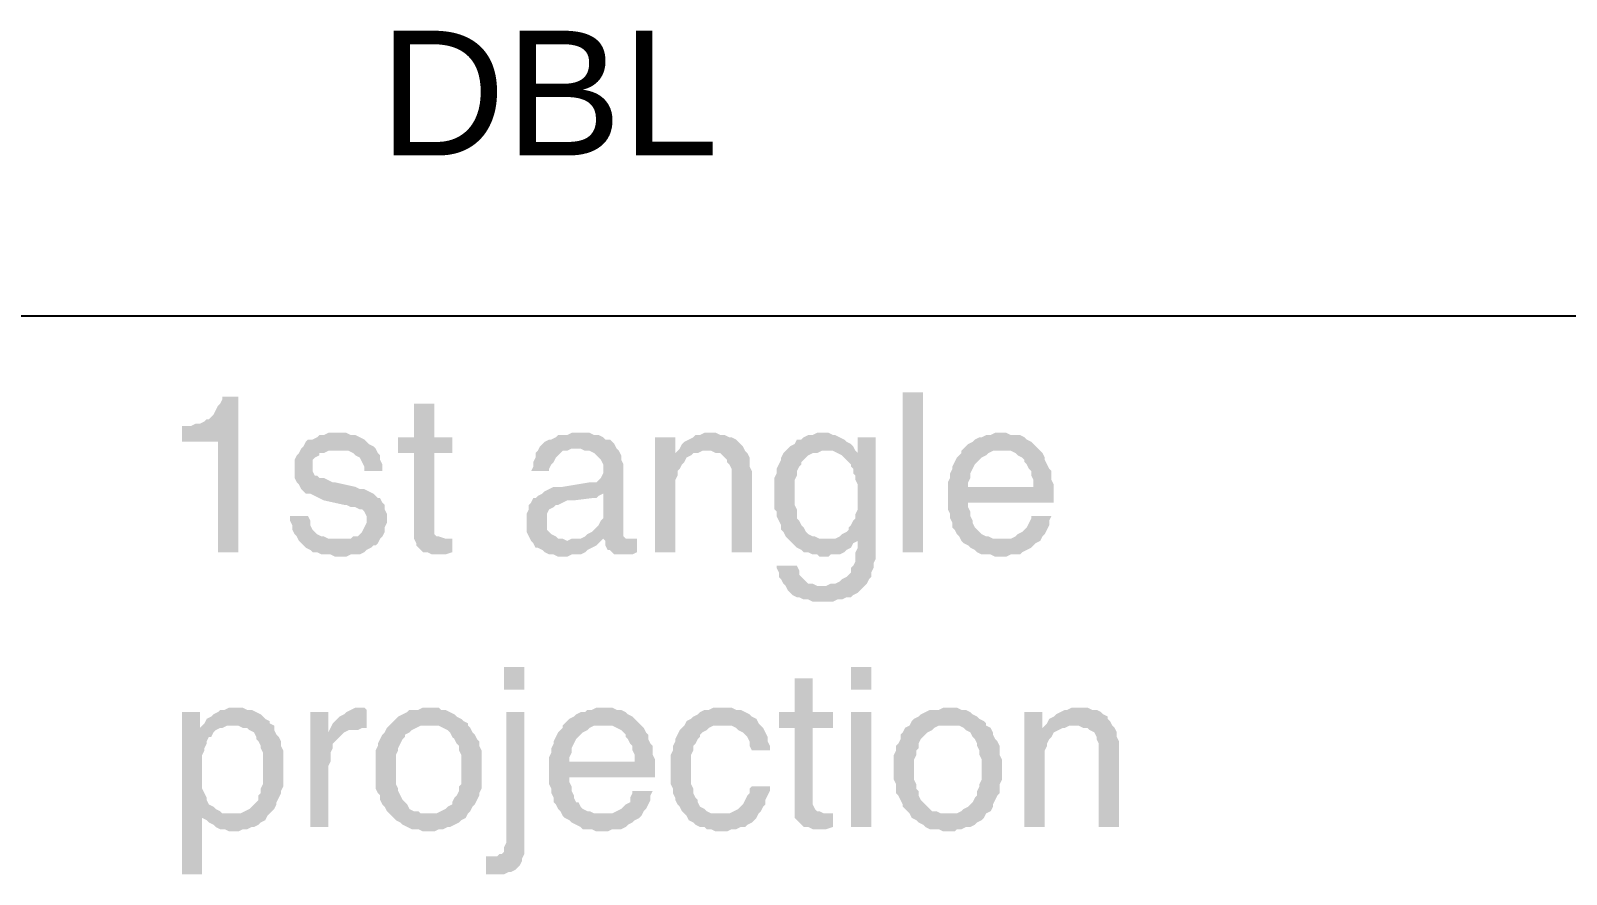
# Model space of a CAD drawing. Header units: millimetres. Extents: x 1167 to 2269, y 1197 to 1555.
# Drawn here: x 1726.37 to 1757.13, y 1282.07 to 1298.98 of the extents above; entities that cross this region are included whole.
import ezdxf

# ---------------------------------------------------------------- set-up
doc = ezdxf.new("R2010")
doc.units = ezdxf.units.MM
doc.layers.add('odj', color=4, linetype='Continuous', lineweight=35)
doc.styles.get("Standard").update_dxf_attribs({"font": 'arial.ttf'})

msp = doc.modelspace()

# ---------------------------------------------------------------- hatches: boundary and pattern name
at = {"transparency": 33554559}
for points in [[(1743.84131, 1288.52821), (1743.84131, 1291.73259), (1744.2475, 1291.73259), (1744.2475, 1288.52821)], [(1730.52732, 1291.64233), (1730.2114, 1291.64233), (1730.2114, 1291.5972), (1730.16627, 1291.50693), (1730.12113, 1291.4618), (1730.076, 1291.37153), (1730.03087, 1291.28127), (1729.98574, 1291.23614), (1729.9406, 1291.19101), (1729.89547, 1291.19101), (1729.85034, 1291.14587), (1729.76008, 1291.10074), (1729.66981, 1291.10074), (1729.57955, 1291.05561), (1729.39902, 1291.05561), (1729.39902, 1290.73968), (1730.12113, 1290.73968), (1730.12113, 1288.52821), (1730.52732, 1288.52821)], [(1734.45382, 1291.50693), (1734.04763, 1291.50693), (1734.04763, 1290.82995), (1733.73171, 1290.82995), (1733.73171, 1290.51402), (1734.04763, 1290.51402), (1734.04763, 1288.799), (1734.09276, 1288.70874), (1734.09276, 1288.6636), (1734.1379, 1288.61847), (1734.18303, 1288.57334), (1734.22816, 1288.52821), (1734.31843, 1288.52821), (1734.40869, 1288.48308), (1734.67948, 1288.48308), (1734.81488, 1288.52821), (1734.81488, 1288.799), (1734.67948, 1288.799), (1734.54409, 1288.84413), (1734.49895, 1288.84413), (1734.45382, 1288.88927), (1734.45382, 1290.51402), (1734.81488, 1290.51402), (1734.81488, 1290.82995), (1734.45382, 1290.82995)], [(1732.51314, 1290.92021), (1732.33261, 1290.92021), (1732.24235, 1290.87508), (1732.15208, 1290.87508), (1732.10695, 1290.82995), (1732.01668, 1290.78482), (1731.92642, 1290.78482), (1731.88129, 1290.73968), (1731.83616, 1290.64942), (1731.79102, 1290.60429), (1731.74589, 1290.51402), (1731.70076, 1290.46889), (1731.65563, 1290.37863), (1731.65563, 1290.01757), (1731.70076, 1289.92731), (1731.74589, 1289.88217), (1731.79102, 1289.79191), (1731.83616, 1289.74678), (1731.88129, 1289.70164), (1731.97155, 1289.70164), (1732.06182, 1289.65651), (1732.15208, 1289.61138), (1732.24235, 1289.56625), (1732.64854, 1289.47598), (1732.69367, 1289.47598), (1732.78393, 1289.43085), (1732.8742, 1289.43085), (1732.96446, 1289.38572), (1733.00959, 1289.38572), (1733.05472, 1289.34059), (1733.09986, 1289.25032), (1733.09986, 1289.11493), (1733.05472, 1289.02466), (1733.00959, 1288.9344), (1732.96446, 1288.88927), (1732.91933, 1288.84413), (1732.82906, 1288.84413), (1732.78393, 1288.799), (1732.55827, 1288.799), (1731.74589, 1288.75387), (1731.79102, 1288.70874), (1731.83616, 1288.6636), (1731.88129, 1288.61847), (1731.97155, 1288.57334), (1732.01668, 1288.52821), (1732.10695, 1288.52821), (1732.19721, 1288.48308), (1732.37774, 1288.48308), (1732.46801, 1288.43794), (1732.69367, 1288.43794), (1732.78393, 1288.48308), (1732.96446, 1288.48308), (1733.05472, 1288.52821), (1733.09986, 1288.57334), (1733.19012, 1288.61847), (1733.23525, 1288.6636), (1733.28039, 1288.6636), (1733.32552, 1288.70874), (1733.37065, 1288.799), (1733.41578, 1288.84413), (1733.46091, 1288.9344), (1733.46091, 1289.02466), (1733.50605, 1289.11493), (1733.50605, 1289.20519), (1733.50605, 1289.29545), (1733.46091, 1289.38572), (1733.46091, 1289.47598), (1733.41578, 1289.52112), (1733.37065, 1289.61138), (1733.32552, 1289.61138), (1733.28039, 1289.65651), (1733.23525, 1289.70164), (1733.14499, 1289.74678), (1733.05472, 1289.79191), (1732.96446, 1289.79191), (1732.8742, 1289.83704), (1732.46801, 1289.92731), (1732.42287, 1289.92731), (1732.33261, 1289.97244), (1732.24235, 1290.01757), (1732.15208, 1290.01757), (1732.10695, 1290.0627), (1732.06182, 1290.0627), (1732.01668, 1290.15297), (1732.01668, 1290.37863), (1732.06182, 1290.42376), (1732.15208, 1290.46889), (1732.15208, 1290.51402), (1732.24235, 1290.51402), (1732.33261, 1290.55916), (1732.51314, 1290.55916), (1733.28039, 1290.60429), (1733.23525, 1290.64942), (1733.14499, 1290.69455), (1733.09986, 1290.73968), (1733.05472, 1290.78482), (1732.96446, 1290.82995), (1732.8742, 1290.87508), (1732.78393, 1290.87508), (1732.69367, 1290.92021), (1732.6034, 1290.92021)], [(1737.38741, 1290.92021), (1737.20688, 1290.92021), (1737.11662, 1290.87508), (1736.93609, 1290.87508), (1736.89096, 1290.82995), (1736.8007, 1290.78482), (1736.75556, 1290.78482), (1736.6653, 1290.73968), (1736.62017, 1290.69455), (1736.57503, 1290.64942), (1736.5299, 1290.55916), (1736.48477, 1290.51402), (1736.48477, 1290.42376), (1736.43964, 1290.33349), (1736.43964, 1290.24323), (1736.39451, 1290.15297), (1736.75556, 1290.15297), (1736.75556, 1290.1981), (1736.8007, 1290.28836), (1736.84583, 1290.33349), (1736.89096, 1290.42376), (1736.93609, 1290.46889), (1736.98122, 1290.51402), (1737.02636, 1290.55916), (1737.11662, 1290.55916), (1737.20688, 1290.60429), (1738.10953, 1290.60429), (1738.0644, 1290.69455), (1738.01926, 1290.73968), (1737.97413, 1290.78482), (1737.88387, 1290.78482), (1737.83873, 1290.82995), (1737.74847, 1290.87508), (1737.65821, 1290.87508), (1737.56794, 1290.92021), (1737.47768, 1290.92021)], [(1739.28296, 1290.82995), (1738.87677, 1290.82995), (1738.87677, 1288.52821), (1739.28296, 1288.52821), (1739.28296, 1289.74678), (1739.28296, 1289.97244), (1739.3281, 1290.0627), (1739.3281, 1290.15297), (1739.37323, 1290.1981), (1739.41836, 1290.28836), (1739.46349, 1290.33349), (1739.46349, 1290.33349), (1739.50863, 1290.42376), (1739.59889, 1290.46889), (1739.28296, 1290.51402)], [(1740.00508, 1290.92021), (1739.86968, 1290.92021), (1739.77942, 1290.87508), (1739.68915, 1290.87508), (1739.64402, 1290.82995), (1739.55376, 1290.78482), (1739.46349, 1290.73968), (1739.41836, 1290.69455), (1739.37323, 1290.60429), (1739.28296, 1290.51402), (1739.59889, 1290.46889), (1739.64402, 1290.51402), (1739.73429, 1290.51402), (1739.82455, 1290.55916), (1740.68206, 1290.55916), (1740.63693, 1290.64942), (1740.5918, 1290.69455), (1740.54667, 1290.73968), (1740.50153, 1290.78482), (1740.41127, 1290.82995), (1740.36614, 1290.82995), (1740.27587, 1290.87508), (1740.18561, 1290.87508), (1740.09534, 1290.92021)], [(1742.26169, 1290.92021), (1742.12629, 1290.92021), (1742.03603, 1290.87508), (1741.94576, 1290.87508), (1741.8555, 1290.82995), (1741.81037, 1290.78482), (1741.7201, 1290.78482), (1741.67497, 1290.69455), (1741.58471, 1290.64942), (1741.53957, 1290.60429), (1741.49444, 1290.55916), (1742.44222, 1290.55916), (1742.53248, 1290.51402), (1742.62275, 1290.46889), (1742.93867, 1290.51402), (1742.89354, 1290.55916), (1742.89354, 1290.55916), (1742.84841, 1290.64942), (1742.80327, 1290.69455), (1742.71301, 1290.73968), (1742.66788, 1290.78482), (1742.57761, 1290.82995), (1742.48735, 1290.87508), (1742.44222, 1290.87508), (1742.35195, 1290.92021)], [(1743.29973, 1290.82995), (1742.93867, 1290.82995), (1742.93867, 1290.51402), (1742.62275, 1290.46889), (1742.66788, 1290.42376), (1742.71301, 1290.37863), (1742.80327, 1290.28836), (1742.80327, 1290.24323), (1742.84841, 1290.1981), (1742.84841, 1290.10783), (1742.89354, 1290.0627), (1742.89354, 1289.97244), (1742.93867, 1289.88217), (1742.93867, 1289.38572), (1742.89354, 1289.29545), (1742.89354, 1289.20519), (1742.84841, 1289.16006), (1742.80327, 1289.06979), (1742.75814, 1289.02466), (1742.75814, 1288.97953), (1742.71301, 1288.9344), (1742.62275, 1288.88927), (1742.57761, 1288.84413), (1742.48735, 1288.799), (1742.30682, 1288.799), (1742.93867, 1288.75387), (1742.93867, 1288.61847), (1742.89354, 1288.52821), (1742.89354, 1288.34768), (1742.84841, 1288.25741), (1742.80327, 1288.21228), (1742.80327, 1288.12202), (1742.75814, 1288.07689), (1742.71301, 1288.03175), (1742.62275, 1287.98662), (1742.57761, 1287.94149), (1742.48735, 1287.89636), (1742.39708, 1287.89636), (1742.30682, 1287.85123), (1742.21656, 1287.85123), (1743.07407, 1287.85123), (1743.1192, 1287.89636), (1743.16433, 1287.98662), (1743.20946, 1288.03175), (1743.20946, 1288.12202), (1743.2546, 1288.21228), (1743.2546, 1288.30255), (1743.29973, 1288.39281), (1743.29973, 1288.6636)], [(1745.82713, 1290.92021), (1745.69173, 1290.92021), (1745.60147, 1290.87508), (1745.5112, 1290.87508), (1745.42094, 1290.82995), (1745.37581, 1290.82995), (1745.28554, 1290.78482), (1745.24041, 1290.73968), (1745.15015, 1290.69455), (1745.10501, 1290.64942), (1745.01475, 1290.55916), (1746.00766, 1290.55916), (1746.09792, 1290.51402), (1746.14305, 1290.46889), (1746.23332, 1290.42376), (1746.27845, 1290.37863), (1746.27845, 1290.33349), (1746.32358, 1290.28836), (1746.36872, 1290.1981), (1746.41385, 1290.15297), (1746.41385, 1290.0627), (1746.45898, 1289.97244), (1746.45898, 1289.83704), (1744.74396, 1289.83704), (1744.74396, 1289.38572), (1744.78909, 1289.29545), (1744.78909, 1289.20519), (1744.83422, 1289.11493), (1744.83422, 1289.02466), (1744.87935, 1288.97953), (1744.92449, 1288.88927), (1744.96962, 1288.84413), (1745.01475, 1288.75387), (1745.82713, 1288.799), (1745.6466, 1288.799), (1745.55634, 1288.84413), (1745.5112, 1288.84413), (1745.42094, 1288.88927), (1745.37581, 1288.9344), (1745.28554, 1289.02466), (1745.28554, 1289.02466), (1745.24041, 1289.11493), (1745.24041, 1289.16006), (1745.19528, 1289.25032), (1745.19528, 1289.34059), (1745.15015, 1289.43085), (1745.15015, 1289.52112), (1746.86517, 1289.52112), (1746.86517, 1289.88217), (1746.82004, 1289.97244), (1746.82004, 1290.15297), (1746.77491, 1290.1981), (1746.72977, 1290.28836), (1746.68464, 1290.37863), (1746.68464, 1290.42376), (1746.63951, 1290.51402), (1746.59438, 1290.55916), (1746.54924, 1290.60429), (1746.45898, 1290.69455), (1746.41385, 1290.73968), (1746.32358, 1290.78482), (1746.27845, 1290.82995), (1746.18819, 1290.87508), (1746.00766, 1290.87508), (1745.91739, 1290.92021)], [(1733.28039, 1290.60429), (1732.51314, 1290.55916), (1732.7388, 1290.55916), (1732.82906, 1290.51402), (1732.8742, 1290.46889), (1732.8742, 1290.46889), (1732.96446, 1290.42376), (1733.00959, 1290.33349), (1733.05472, 1290.24323), (1733.05472, 1290.15297), (1733.41578, 1290.15297), (1733.41578, 1290.28836), (1733.37065, 1290.37863), (1733.37065, 1290.46889), (1733.32552, 1290.51402)], [(1738.10953, 1290.60429), (1737.29715, 1290.60429), (1737.38741, 1290.60429), (1737.47768, 1290.55916), (1737.56794, 1290.55916), (1737.65821, 1290.51402), (1737.70334, 1290.46889), (1737.74847, 1290.42376), (1737.7936, 1290.37863), (1737.83873, 1290.28836), (1737.83873, 1290.10783), (1737.7936, 1290.01757), (1737.74847, 1289.97244), (1737.70334, 1289.92731), (1737.56794, 1289.92731), (1737.02636, 1289.83704), (1736.84583, 1289.83704), (1736.75556, 1289.79191), (1736.6653, 1289.74678), (1736.62017, 1289.70164), (1737.83873, 1289.70164), (1737.83873, 1289.29545), (1737.83873, 1289.20519), (1737.7936, 1289.16006), (1737.74847, 1289.06979), (1737.70334, 1289.02466), (1737.61307, 1288.9344), (1737.61307, 1288.9344), (1737.52281, 1288.88927), (1737.47768, 1288.84413), (1737.38741, 1288.799), (1737.20688, 1288.799), (1737.11662, 1288.75387), (1736.39451, 1288.75387), (1736.43964, 1288.70874), (1736.48477, 1288.61847), (1736.5299, 1288.61847), (1736.62017, 1288.57334), (1736.6653, 1288.52821), (1736.75556, 1288.48308), (1736.84583, 1288.48308), (1736.93609, 1288.43794), (1737.11662, 1288.43794), (1737.20688, 1288.48308), (1737.38741, 1288.48308), (1737.47768, 1288.52821), (1737.52281, 1288.57334), (1737.61307, 1288.61847), (1737.70334, 1288.6636), (1737.74847, 1288.70874), (1737.7936, 1288.75387), (1737.83873, 1288.799), (1738.29006, 1288.799), (1738.24492, 1288.84413), (1738.24492, 1290.28836), (1738.19979, 1290.37863), (1738.19979, 1290.46889), (1738.15466, 1290.55916)], [(1740.68206, 1290.55916), (1739.91481, 1290.55916), (1740.00508, 1290.55916), (1740.09534, 1290.51402), (1740.18561, 1290.51402), (1740.23074, 1290.46889), (1740.27587, 1290.42376), (1740.321, 1290.37863), (1740.321, 1290.33349), (1740.36614, 1290.28836), (1740.41127, 1290.1981), (1740.41127, 1288.52821), (1740.81746, 1288.52821), (1740.81746, 1290.15297), (1740.77233, 1290.24323), (1740.77233, 1290.42376), (1740.72719, 1290.51402)], [(1741.49444, 1290.55916), (1741.44931, 1290.51402), (1741.40418, 1290.42376), (1741.40418, 1290.37863), (1741.35904, 1290.28836), (1741.31391, 1290.1981), (1741.31391, 1290.10783), (1741.26878, 1290.01757), (1741.26878, 1289.38572), (1741.31391, 1289.34059), (1741.31391, 1289.25032), (1741.35904, 1289.16006), (1741.40418, 1289.06979), (1741.40418, 1288.97953), (1741.44931, 1288.9344), (1741.49444, 1288.84413), (1741.53957, 1288.799), (1741.58471, 1288.75387), (1741.67497, 1288.6636), (1741.7201, 1288.61847), (1741.81037, 1288.57334), (1741.8555, 1288.52821), (1741.94576, 1288.52821), (1742.03603, 1288.48308), (1742.12629, 1288.48308), (1742.17142, 1288.43794), (1742.35195, 1288.43794), (1742.39708, 1288.48308), (1742.57761, 1288.48308), (1742.66788, 1288.52821), (1742.71301, 1288.57334), (1742.80327, 1288.61847), (1742.84841, 1288.70874), (1742.93867, 1288.75387), (1742.93867, 1288.75387), (1742.30682, 1288.799), (1742.17142, 1288.799), (1742.08116, 1288.84413), (1742.03603, 1288.84413), (1741.94576, 1288.88927), (1741.90063, 1288.9344), (1741.8555, 1289.02466), (1741.81037, 1289.06979), (1741.76523, 1289.16006), (1741.7201, 1289.20519), (1741.7201, 1289.38572), (1741.67497, 1289.47598), (1741.67497, 1289.97244), (1741.7201, 1290.0627), (1741.7201, 1290.15297), (1741.76523, 1290.24323), (1741.81037, 1290.28836), (1741.81037, 1290.33349), (1741.8555, 1290.37863), (1741.90063, 1290.42376), (1741.94576, 1290.46889), (1742.03603, 1290.51402), (1742.12629, 1290.51402), (1742.21656, 1290.55916), (1742.30682, 1290.55916)], [(1745.01475, 1290.55916), (1745.01475, 1290.51402), (1744.96962, 1290.46889), (1744.92449, 1290.42376), (1744.87935, 1290.33349), (1744.83422, 1290.24323), (1744.83422, 1290.1981), (1744.78909, 1290.10783), (1744.78909, 1290.01757), (1744.74396, 1289.92731), (1744.74396, 1289.83704), (1745.15015, 1289.83704), (1745.15015, 1289.92731), (1745.19528, 1290.01757), (1745.19528, 1290.10783), (1745.24041, 1290.1981), (1745.28554, 1290.28836), (1745.33068, 1290.33349), (1745.37581, 1290.37863), (1745.42094, 1290.42376), (1745.5112, 1290.46889), (1745.55634, 1290.51402), (1745.6466, 1290.55916), (1745.82713, 1290.55916)], [(1736.62017, 1289.70164), (1736.5299, 1289.65651), (1736.48477, 1289.61138), (1736.43964, 1289.61138), (1736.39451, 1289.52112), (1736.34937, 1289.47598), (1736.34937, 1289.38572), (1736.30424, 1289.29545), (1736.30424, 1289.11493), (1736.30424, 1288.9344), (1736.34937, 1288.84413), (1736.39451, 1288.75387), (1737.11662, 1288.75387), (1737.02636, 1288.799), (1736.93609, 1288.799), (1736.89096, 1288.84413), (1736.8007, 1288.88927), (1736.75556, 1288.9344), (1736.71043, 1288.97953), (1736.71043, 1289.29545), (1736.75556, 1289.38572), (1736.84583, 1289.43085), (1736.89096, 1289.47598), (1736.93609, 1289.47598), (1737.02636, 1289.52112), (1737.11662, 1289.56625), (1737.25202, 1289.56625), (1737.61307, 1289.61138), (1737.70334, 1289.61138), (1737.74847, 1289.65651), (1737.83873, 1289.70164)], [(1731.92642, 1289.25032), (1731.56536, 1289.25032), (1731.56536, 1289.16006), (1731.6105, 1289.06979), (1731.6105, 1288.97953), (1731.65563, 1288.88927), (1731.70076, 1288.84413), (1731.74589, 1288.75387), (1732.55827, 1288.799), (1732.33261, 1288.799), (1732.24235, 1288.84413), (1732.19721, 1288.84413), (1732.10695, 1288.88927), (1732.06182, 1288.9344), (1732.01668, 1288.97953), (1731.97155, 1289.06979), (1731.97155, 1289.16006)], [(1746.82004, 1289.25032), (1746.41385, 1289.25032), (1746.41385, 1289.20519), (1746.36872, 1289.11493), (1746.32358, 1289.02466), (1746.27845, 1288.97953), (1746.23332, 1288.9344), (1746.14305, 1288.88927), (1746.09792, 1288.84413), (1746.00766, 1288.799), (1745.82713, 1288.799), (1745.01475, 1288.75387), (1745.01475, 1288.75387), (1745.05988, 1288.70874), (1745.15015, 1288.6636), (1745.19528, 1288.61847), (1745.28554, 1288.57334), (1745.33068, 1288.52821), (1745.42094, 1288.48308), (1745.60147, 1288.48308), (1745.69173, 1288.43794), (1745.91739, 1288.43794), (1746.00766, 1288.48308), (1746.18819, 1288.48308), (1746.23332, 1288.52821), (1746.32358, 1288.57334), (1746.41385, 1288.61847), (1746.45898, 1288.6636), (1746.50411, 1288.70874), (1746.59438, 1288.75387), (1746.63951, 1288.84413), (1746.68464, 1288.88927), (1746.72977, 1288.97953), (1746.77491, 1289.06979), (1746.77491, 1289.16006)], [(1738.29006, 1288.799), (1737.83873, 1288.799), (1737.88387, 1288.75387), (1738.38032, 1288.799), (1738.33519, 1288.799)], [(1738.51572, 1288.799), (1738.38032, 1288.799), (1737.88387, 1288.75387), (1737.88387, 1288.6636), (1737.929, 1288.57334), (1737.97413, 1288.57334), (1738.01926, 1288.52821), (1738.0644, 1288.48308), (1738.42545, 1288.48308), (1738.51572, 1288.52821)], [(1741.7201, 1288.25741), (1741.31391, 1288.25741), (1741.31391, 1288.21228), (1741.35904, 1288.12202), (1741.35904, 1288.03175), (1741.40418, 1287.98662), (1741.44931, 1287.89636), (1741.49444, 1287.85123), (1741.53957, 1287.76096), (1741.58471, 1287.71583), (1741.62984, 1287.6707), (1741.7201, 1287.62556), (1741.76523, 1287.62556), (1741.8555, 1287.58043), (1741.94576, 1287.58043), (1742.03603, 1287.5353), (1742.44222, 1287.5353), (1742.53248, 1287.58043), (1742.62275, 1287.58043), (1742.71301, 1287.62556), (1742.80327, 1287.62556), (1742.84841, 1287.6707), (1742.93867, 1287.71583), (1742.9838, 1287.76096), (1743.02893, 1287.80609), (1743.07407, 1287.85123), (1742.12629, 1287.85123), (1742.03603, 1287.89636), (1741.94576, 1287.89636), (1741.90063, 1287.94149), (1741.8555, 1287.98662), (1741.76523, 1288.07689), (1741.76523, 1288.16715)], [(1736.25911, 1285.77515), (1736.25911, 1286.22647), (1735.85292, 1286.22647), (1735.85292, 1285.77515)], [(1743.20946, 1285.77515), (1743.20946, 1286.22647), (1742.80327, 1286.22647), (1742.80327, 1285.77515)], [(1742.03603, 1286.00081), (1741.67497, 1286.00081), (1741.67497, 1285.32382), (1741.35904, 1285.32382), (1741.35904, 1285.0079), (1741.67497, 1285.0079), (1741.67497, 1283.20261), (1741.7201, 1283.15748), (1741.76523, 1283.11235), (1741.81037, 1283.06722), (1741.8555, 1283.02208), (1741.94576, 1283.02208), (1742.03603, 1282.97695), (1742.30682, 1282.97695), (1742.44222, 1283.02208), (1742.44222, 1283.29288), (1742.26169, 1283.29288), (1742.17142, 1283.33801), (1742.12629, 1283.33801), (1742.08116, 1283.38314), (1742.03603, 1283.4734), (1742.03603, 1285.0079), (1742.44222, 1285.0079), (1742.44222, 1285.32382), (1742.03603, 1285.32382)], [(1729.76008, 1285.32382), (1729.39902, 1285.32382), (1729.39902, 1282.07431), (1729.80521, 1282.07431), (1729.80521, 1283.24774), (1730.39193, 1283.29288), (1730.2114, 1283.29288), (1730.16627, 1283.33801), (1730.076, 1283.38314), (1730.03087, 1283.42827), (1729.9406, 1283.4734), (1729.89547, 1283.56367), (1729.89547, 1283.6088), (1729.85034, 1283.69907), (1729.80521, 1283.78933), (1729.80521, 1284.46631), (1729.85034, 1284.55658), (1729.85034, 1284.60171), (1729.89547, 1284.69197), (1729.89547, 1284.73711), (1729.9406, 1284.82737), (1729.98574, 1284.82737), (1730.03087, 1284.91763), (1730.076, 1284.96277), (1730.16627, 1285.0079), (1729.76008, 1285.0079)], [(1730.43706, 1285.41409), (1730.34679, 1285.41409), (1730.25653, 1285.36896), (1730.16627, 1285.36896), (1730.12113, 1285.32382), (1730.03087, 1285.27869), (1729.98574, 1285.23356), (1729.89547, 1285.18843), (1729.85034, 1285.09816), (1729.80521, 1285.05303), (1729.76008, 1285.0079), (1730.2114, 1285.0079), (1730.30166, 1285.05303), (1730.39193, 1285.05303), (1731.15917, 1285.09816), (1731.15917, 1285.14329), (1731.06891, 1285.18843), (1731.02378, 1285.23356), (1730.97864, 1285.27869), (1730.88838, 1285.32382), (1730.79812, 1285.36896), (1730.70785, 1285.36896), (1730.61759, 1285.41409), (1730.52732, 1285.41409)], [(1732.33261, 1285.32382), (1731.97155, 1285.32382), (1731.97155, 1283.02208), (1732.33261, 1283.02208), (1732.33261, 1284.24065), (1732.37774, 1284.33092), (1732.37774, 1284.51144), (1732.42287, 1284.60171), (1732.42287, 1284.69197), (1732.46801, 1284.73711), (1732.51314, 1284.78224), (1732.55827, 1284.82737), (1732.6034, 1284.8725), (1732.64854, 1284.91763), (1732.33261, 1284.91763)], [(1732.96446, 1285.41409), (1732.8742, 1285.41409), (1732.78393, 1285.36896), (1732.69367, 1285.32382), (1732.64854, 1285.27869), (1732.55827, 1285.23356), (1732.51314, 1285.18843), (1732.42287, 1285.09816), (1732.42287, 1285.09816), (1732.37774, 1285.0079), (1733.09986, 1285.0079), (1733.09986, 1285.36896), (1733.05472, 1285.41409)], [(1734.31843, 1285.41409), (1734.22816, 1285.41409), (1734.1379, 1285.36896), (1733.95737, 1285.36896), (1733.91224, 1285.32382), (1733.82197, 1285.27869), (1733.73171, 1285.23356), (1733.68658, 1285.18843), (1733.64144, 1285.14329), (1733.55118, 1285.05303), (1733.55118, 1285.05303), (1733.50605, 1285.0079), (1733.46091, 1284.91763), (1733.41578, 1284.8725), (1733.37065, 1284.78224), (1733.32552, 1284.69197), (1733.32552, 1284.64684), (1733.28039, 1284.55658), (1733.28039, 1283.78933), (1733.32552, 1283.69907), (1733.37065, 1283.65393), (1733.37065, 1283.56367), (1733.41578, 1283.4734), (1733.46091, 1283.42827), (1733.50605, 1283.33801), (1733.55118, 1283.29288), (1734.31843, 1283.29288), (1734.18303, 1283.29288), (1734.1379, 1283.33801), (1734.04763, 1283.33801), (1733.95737, 1283.38314), (1733.91224, 1283.4734), (1733.8671, 1283.51854), (1733.82197, 1283.56367), (1733.77684, 1283.65393), (1733.73171, 1283.7442), (1733.73171, 1283.78933), (1733.68658, 1283.87959), (1733.68658, 1284.46631), (1733.73171, 1284.55658), (1733.73171, 1284.60171), (1733.77684, 1284.69197), (1733.82197, 1284.78224), (1733.8671, 1284.82737), (1733.8671, 1284.8725), (1733.95737, 1284.91763), (1734.0025, 1284.96277), (1734.09276, 1285.0079), (1734.18303, 1285.05303), (1734.31843, 1285.05303), (1735.1308, 1285.09816), (1735.04054, 1285.14329), (1734.99541, 1285.18843), (1734.90514, 1285.23356), (1734.86001, 1285.27869), (1734.76975, 1285.32382), (1734.67948, 1285.36896), (1734.58922, 1285.36896), (1734.54409, 1285.41409), (1734.45382, 1285.41409)], [(1736.25911, 1285.32382), (1735.89805, 1285.32382), (1735.89805, 1282.70616), (1735.85292, 1282.61589), (1735.85292, 1282.52563), (1735.80779, 1282.4805), (1735.76266, 1282.4805), (1735.71752, 1282.43536), (1735.49186, 1282.43536), (1735.49186, 1282.07431), (1735.85292, 1282.07431), (1735.94318, 1282.11944), (1735.98832, 1282.11944), (1736.07858, 1282.16457), (1736.12371, 1282.2097), (1736.16884, 1282.25484), (1736.21398, 1282.3451), (1736.21398, 1282.39023), (1736.25911, 1282.4805), (1736.25911, 1282.70616)], [(1737.83873, 1285.41409), (1737.70334, 1285.41409), (1737.61307, 1285.36896), (1737.52281, 1285.36896), (1737.47768, 1285.32382), (1737.38741, 1285.32382), (1737.29715, 1285.27869), (1737.25202, 1285.23356), (1737.16175, 1285.18843), (1737.11662, 1285.14329), (1737.02636, 1285.05303), (1738.01926, 1285.05303), (1738.10953, 1285.0079), (1738.19979, 1284.96277), (1738.24492, 1284.91763), (1738.29006, 1284.8725), (1738.29006, 1284.82737), (1738.33519, 1284.78224), (1738.38032, 1284.69197), (1738.42545, 1284.64684), (1738.42545, 1284.55658), (1738.47059, 1284.46631), (1738.47059, 1284.33092), (1736.75556, 1284.33092), (1736.75556, 1283.87959), (1736.8007, 1283.78933), (1736.8007, 1283.69907), (1736.84583, 1283.6088), (1736.84583, 1283.51854), (1736.89096, 1283.4734), (1736.93609, 1283.38314), (1736.98122, 1283.33801), (1737.02636, 1283.24774), (1737.83873, 1283.29288), (1737.65821, 1283.29288), (1737.56794, 1283.33801), (1737.52281, 1283.33801), (1737.43255, 1283.38314), (1737.38741, 1283.42827), (1737.34228, 1283.51854), (1737.29715, 1283.51854), (1737.25202, 1283.6088), (1737.25202, 1283.65393), (1737.20688, 1283.7442), (1737.20688, 1283.83446), (1737.16175, 1283.92473), (1737.16175, 1284.01499), (1738.87677, 1284.01499), (1738.87677, 1284.37605), (1738.83164, 1284.46631), (1738.83164, 1284.64684), (1738.78651, 1284.69197), (1738.74138, 1284.78224), (1738.74138, 1284.8725), (1738.69625, 1284.91763), (1738.65111, 1285.0079), (1738.60598, 1285.05303), (1738.56085, 1285.09816), (1738.47059, 1285.18843), (1738.42545, 1285.23356), (1738.33519, 1285.27869), (1738.29006, 1285.32382), (1738.19979, 1285.36896), (1738.10953, 1285.36896), (1738.01926, 1285.41409), (1737.929, 1285.41409)], [(1740.23074, 1285.41409), (1740.05021, 1285.41409), (1739.95995, 1285.36896), (1739.86968, 1285.36896), (1739.77942, 1285.32382), (1739.73429, 1285.27869), (1739.64402, 1285.23356), (1739.59889, 1285.18843), (1739.50863, 1285.14329), (1739.46349, 1285.05303), (1740.41127, 1285.05303), (1740.50153, 1285.0079), (1740.54667, 1284.96277), (1740.63693, 1284.91763), (1740.68206, 1284.8725), (1740.72719, 1284.82737), (1740.77233, 1284.73711), (1740.77233, 1284.64684), (1740.81746, 1284.55658), (1741.17852, 1284.55658), (1741.17852, 1284.64684), (1741.13338, 1284.73711), (1741.13338, 1284.82737), (1741.08825, 1284.91763), (1741.04312, 1285.0079), (1740.99799, 1285.05303), (1740.95285, 1285.09816), (1740.90772, 1285.18843), (1740.90772, 1285.18843), (1740.81746, 1285.23356), (1740.77233, 1285.27869), (1740.68206, 1285.32382), (1740.5918, 1285.36896), (1740.50153, 1285.36896), (1740.41127, 1285.41409), (1740.321, 1285.41409)], [(1743.20946, 1283.02208), (1743.20946, 1285.32382), (1742.80327, 1285.32382), (1742.80327, 1283.02208)], [(1744.74396, 1285.41409), (1744.65369, 1285.41409), (1744.56343, 1285.36896), (1744.3829, 1285.36896), (1744.29264, 1285.32382), (1744.20237, 1285.27869), (1744.15724, 1285.23356), (1744.06697, 1285.18843), (1744.02184, 1285.14329), (1743.97671, 1285.05303), (1743.97671, 1285.05303), (1743.88645, 1285.0079), (1743.84131, 1284.91763), (1743.79618, 1284.8725), (1743.79618, 1284.78224), (1743.75105, 1284.69197), (1743.70592, 1284.64684), (1743.70592, 1284.55658), (1743.66079, 1284.46631), (1743.66079, 1283.96986), (1743.70592, 1283.87959), (1743.70592, 1283.69907), (1743.75105, 1283.65393), (1743.79618, 1283.56367), (1743.84131, 1283.4734), (1743.84131, 1283.42827), (1743.93158, 1283.33801), (1743.97671, 1283.29288), (1744.74396, 1283.29288), (1744.60856, 1283.29288), (1744.5183, 1283.33801), (1744.42803, 1283.33801), (1744.3829, 1283.38314), (1744.29264, 1283.4734), (1744.2475, 1283.51854), (1744.20237, 1283.56367), (1744.15724, 1283.65393), (1744.15724, 1283.7442), (1744.11211, 1283.78933), (1744.11211, 1283.87959), (1744.06697, 1283.96986), (1744.06697, 1284.37605), (1744.11211, 1284.46631), (1744.11211, 1284.55658), (1744.15724, 1284.60171), (1744.15724, 1284.69197), (1744.20237, 1284.78224), (1744.2475, 1284.82737), (1744.29264, 1284.8725), (1744.33777, 1284.91763), (1744.42803, 1284.96277), (1744.47316, 1285.0079), (1744.56343, 1285.05303), (1744.74396, 1285.05303), (1745.5112, 1285.09816), (1745.46607, 1285.14329), (1745.37581, 1285.18843), (1745.33068, 1285.23356), (1745.24041, 1285.27869), (1745.19528, 1285.32382), (1745.10501, 1285.36896), (1745.01475, 1285.36896), (1744.92449, 1285.41409), (1744.83422, 1285.41409)], [(1746.63951, 1285.32382), (1746.27845, 1285.32382), (1746.27845, 1283.02208), (1746.68464, 1283.02208), (1746.68464, 1284.24065), (1746.68464, 1284.55658), (1746.72977, 1284.64684), (1746.72977, 1284.69197), (1746.77491, 1284.78224), (1746.82004, 1284.82737), (1746.82004, 1284.82737), (1746.86517, 1284.91763), (1746.95543, 1284.96277), (1746.63951, 1285.0079)], [(1747.36162, 1285.41409), (1747.22623, 1285.41409), (1747.13596, 1285.36896), (1747.09083, 1285.36896), (1747.00057, 1285.32382), (1746.9103, 1285.27869), (1746.86517, 1285.23356), (1746.77491, 1285.18843), (1746.72977, 1285.09816), (1746.63951, 1285.0079), (1746.95543, 1284.96277), (1747.0457, 1285.0079), (1747.09083, 1285.0079), (1747.18109, 1285.05303), (1748.03861, 1285.05303), (1747.99347, 1285.14329), (1747.94834, 1285.18843), (1747.94834, 1285.23356), (1747.85808, 1285.27869), (1747.81295, 1285.32382), (1747.72268, 1285.36896), (1747.63242, 1285.36896), (1747.54215, 1285.41409), (1747.45189, 1285.41409)], [(1731.15917, 1285.09816), (1730.39193, 1285.05303), (1730.52732, 1285.05303), (1730.61759, 1285.0079), (1730.70785, 1285.0079), (1730.75298, 1284.96277), (1730.84325, 1284.91763), (1730.88838, 1284.82737), (1730.88838, 1284.78224), (1730.93351, 1284.73711), (1730.97864, 1284.64684), (1730.97864, 1284.60171), (1731.02378, 1284.51144), (1731.02378, 1284.19552), (1731.02378, 1283.87959), (1730.97864, 1283.78933), (1730.97864, 1283.69907), (1730.93351, 1283.65393), (1730.93351, 1283.56367), (1730.88838, 1283.51854), (1730.84325, 1283.4734), (1730.79812, 1283.42827), (1730.75298, 1283.38314), (1730.66272, 1283.33801), (1730.57246, 1283.29288), (1730.39193, 1283.29288), (1729.80521, 1283.24774), (1729.80521, 1283.20261), (1729.89547, 1283.15748), (1729.9406, 1283.11235), (1730.03087, 1283.06722), (1730.076, 1283.02208), (1730.16627, 1282.97695), (1730.25653, 1282.97695), (1730.34679, 1282.93182), (1730.52732, 1282.93182), (1730.61759, 1282.97695), (1730.70785, 1282.97695), (1730.79812, 1283.02208), (1730.84325, 1283.02208), (1730.93351, 1283.06722), (1730.97864, 1283.11235), (1731.06891, 1283.15748), (1731.11404, 1283.24774), (1731.15917, 1283.29288), (1731.20431, 1283.33801), (1731.24944, 1283.38314), (1731.29457, 1283.4734), (1731.29457, 1283.51854), (1731.3397, 1283.6088), (1731.38483, 1283.69907), (1731.38483, 1283.7442), (1731.42997, 1283.83446), (1731.42997, 1284.55658), (1731.38483, 1284.64684), (1731.38483, 1284.73711), (1731.3397, 1284.82737), (1731.29457, 1284.8725), (1731.24944, 1284.96277), (1731.24944, 1285.05303)], [(1732.37774, 1285.0079), (1732.33261, 1284.91763), (1732.64854, 1284.91763), (1732.7388, 1284.96277), (1732.91933, 1284.96277), (1733.00959, 1285.0079)], [(1735.1308, 1285.09816), (1734.31843, 1285.05303), (1734.54409, 1285.05303), (1734.63435, 1285.0079), (1734.72462, 1284.96277), (1734.76975, 1284.91763), (1734.81488, 1284.82737), (1734.86001, 1284.78224), (1734.90514, 1284.69197), (1734.95028, 1284.64684), (1734.95028, 1284.55658), (1734.99541, 1284.46631), (1734.99541, 1283.87959), (1734.95028, 1283.83446), (1734.95028, 1283.7442), (1734.90514, 1283.65393), (1734.86001, 1283.6088), (1734.81488, 1283.51854), (1734.81488, 1283.4734), (1734.72462, 1283.42827), (1734.67948, 1283.38314), (1734.58922, 1283.33801), (1734.49895, 1283.29288), (1733.55118, 1283.29288), (1733.64144, 1283.20261), (1733.68658, 1283.15748), (1733.77684, 1283.11235), (1733.82197, 1283.06722), (1733.91224, 1283.02208), (1734.0025, 1282.97695), (1734.1379, 1282.97695), (1734.22816, 1282.93182), (1734.45382, 1282.93182), (1734.54409, 1282.97695), (1734.63435, 1282.97695), (1734.72462, 1283.02208), (1734.76975, 1283.02208), (1734.86001, 1283.06722), (1734.95028, 1283.11235), (1734.99541, 1283.15748), (1735.08567, 1283.20261), (1735.1308, 1283.29288), (1735.1308, 1283.29288), (1735.17594, 1283.33801), (1735.22107, 1283.42827), (1735.2662, 1283.4734), (1735.31133, 1283.56367), (1735.35647, 1283.65393), (1735.35647, 1283.69907), (1735.4016, 1283.78933), (1735.4016, 1284.19552), (1735.4016, 1284.55658), (1735.35647, 1284.64684), (1735.35647, 1284.73711), (1735.31133, 1284.78224), (1735.2662, 1284.8725), (1735.22107, 1284.91763), (1735.17594, 1285.0079), (1735.1308, 1285.05303)], [(1737.02636, 1285.05303), (1737.02636, 1285.0079), (1736.98122, 1284.96277), (1736.93609, 1284.91763), (1736.89096, 1284.82737), (1736.84583, 1284.73711), (1736.84583, 1284.69197), (1736.8007, 1284.60171), (1736.8007, 1284.51144), (1736.75556, 1284.42118), (1736.75556, 1284.33092), (1737.16175, 1284.33092), (1737.16175, 1284.42118), (1737.20688, 1284.51144), (1737.20688, 1284.60171), (1737.25202, 1284.69197), (1737.29715, 1284.78224), (1737.34228, 1284.82737), (1737.38741, 1284.8725), (1737.43255, 1284.91763), (1737.52281, 1284.96277), (1737.56794, 1285.0079), (1737.65821, 1285.05303), (1737.83873, 1285.05303)], [(1739.46349, 1285.05303), (1739.41836, 1285.0079), (1739.37323, 1284.96277), (1739.3281, 1284.8725), (1739.28296, 1284.78224), (1739.28296, 1284.73711), (1739.23783, 1284.64684), (1739.23783, 1284.55658), (1739.1927, 1284.46631), (1739.1927, 1283.87959), (1739.23783, 1283.78933), (1739.23783, 1283.69907), (1739.28296, 1283.6088), (1739.28296, 1283.56367), (1739.3281, 1283.4734), (1739.37323, 1283.42827), (1739.41836, 1283.33801), (1739.46349, 1283.29288), (1740.23074, 1283.29288), (1740.00508, 1283.29288), (1739.91481, 1283.33801), (1739.86968, 1283.38314), (1739.77942, 1283.42827), (1739.73429, 1283.51854), (1739.73429, 1283.56367), (1739.68915, 1283.6088), (1739.64402, 1283.69907), (1739.64402, 1283.78933), (1739.59889, 1283.87959), (1739.59889, 1284.46631), (1739.64402, 1284.55658), (1739.64402, 1284.64684), (1739.68915, 1284.69197), (1739.73429, 1284.78224), (1739.77942, 1284.82737), (1739.77942, 1284.8725), (1739.82455, 1284.91763), (1739.91481, 1284.96277), (1739.95995, 1285.0079), (1740.05021, 1285.05303), (1740.23074, 1285.05303)], [(1745.5112, 1285.09816), (1744.74396, 1285.05303), (1744.96962, 1285.05303), (1745.05988, 1285.0079), (1745.10501, 1284.96277), (1745.19528, 1284.91763), (1745.24041, 1284.82737), (1745.28554, 1284.78224), (1745.33068, 1284.69197), (1745.33068, 1284.64684), (1745.37581, 1284.55658), (1745.37581, 1284.46631), (1745.42094, 1284.37605), (1745.42094, 1283.96986), (1745.37581, 1283.87959), (1745.37581, 1283.83446), (1745.33068, 1283.7442), (1745.33068, 1283.65393), (1745.28554, 1283.6088), (1745.24041, 1283.51854), (1745.19528, 1283.4734), (1745.15015, 1283.42827), (1745.05988, 1283.38314), (1745.01475, 1283.33801), (1744.92449, 1283.29288), (1743.97671, 1283.29288), (1744.02184, 1283.20261), (1744.11211, 1283.15748), (1744.15724, 1283.11235), (1744.2475, 1283.06722), (1744.29264, 1283.02208), (1744.3829, 1282.97695), (1744.56343, 1282.97695), (1744.65369, 1282.93182), (1744.87935, 1282.93182), (1744.92449, 1282.97695), (1745.01475, 1282.97695), (1745.10501, 1283.02208), (1745.19528, 1283.02208), (1745.28554, 1283.06722), (1745.33068, 1283.11235), (1745.42094, 1283.15748), (1745.46607, 1283.20261), (1745.5112, 1283.29288), (1745.5112, 1283.29288), (1745.60147, 1283.33801), (1745.6466, 1283.42827), (1745.6466, 1283.4734), (1745.69173, 1283.56367), (1745.73687, 1283.65393), (1745.782, 1283.69907), (1745.782, 1283.87959), (1745.82713, 1283.96986), (1745.82713, 1284.19552), (1745.82713, 1284.37605), (1745.782, 1284.46631), (1745.782, 1284.64684), (1745.73687, 1284.73711), (1745.69173, 1284.78224), (1745.6466, 1284.8725), (1745.6466, 1284.91763), (1745.60147, 1285.0079), (1745.5112, 1285.05303)], [(1748.03861, 1285.05303), (1747.27136, 1285.05303), (1747.36162, 1285.05303), (1747.45189, 1285.0079), (1747.54215, 1285.0079), (1747.58728, 1284.96277), (1747.67755, 1284.91763), (1747.67755, 1284.91763), (1747.72268, 1284.82737), (1747.72268, 1284.78224), (1747.76781, 1284.69197), (1747.76781, 1283.02208), (1748.174, 1283.02208), (1748.174, 1284.73711), (1748.12887, 1284.82737), (1748.12887, 1284.91763), (1748.08374, 1285.0079)], [(1738.83164, 1283.7442), (1738.42545, 1283.7442), (1738.42545, 1283.69907), (1738.38032, 1283.6088), (1738.38032, 1283.51854), (1738.29006, 1283.4734), (1738.24492, 1283.42827), (1738.19979, 1283.38314), (1738.10953, 1283.33801), (1738.01926, 1283.29288), (1737.83873, 1283.29288), (1737.02636, 1283.24774), (1737.02636, 1283.24774), (1737.07149, 1283.20261), (1737.16175, 1283.15748), (1737.20688, 1283.11235), (1737.29715, 1283.06722), (1737.38741, 1283.02208), (1737.43255, 1282.97695), (1737.61307, 1282.97695), (1737.70334, 1282.93182), (1737.929, 1282.93182), (1738.01926, 1282.97695), (1738.19979, 1282.97695), (1738.29006, 1283.02208), (1738.33519, 1283.06722), (1738.42545, 1283.11235), (1738.47059, 1283.15748), (1738.56085, 1283.20261), (1738.60598, 1283.24774), (1738.65111, 1283.33801), (1738.69625, 1283.38314), (1738.74138, 1283.4734), (1738.78651, 1283.56367), (1738.78651, 1283.65393)], [(1741.17852, 1283.83446), (1740.81746, 1283.83446), (1740.77233, 1283.78933), (1740.77233, 1283.69907), (1740.72719, 1283.65393), (1740.68206, 1283.56367), (1740.63693, 1283.4734), (1740.5918, 1283.42827), (1740.54667, 1283.38314), (1740.4564, 1283.33801), (1740.36614, 1283.29288), (1739.46349, 1283.29288), (1739.50863, 1283.24774), (1739.55376, 1283.15748), (1739.64402, 1283.11235), (1739.68915, 1283.06722), (1739.77942, 1283.02208), (1739.86968, 1283.02208), (1739.91481, 1282.97695), (1740.00508, 1282.97695), (1740.09534, 1282.93182), (1740.321, 1282.93182), (1740.41127, 1282.97695), (1740.50153, 1282.97695), (1740.5918, 1283.02208), (1740.68206, 1283.02208), (1740.72719, 1283.06722), (1740.81746, 1283.11235), (1740.86259, 1283.15748), (1740.90772, 1283.20261), (1740.95285, 1283.29288), (1740.99799, 1283.33801), (1741.04312, 1283.42827), (1741.08825, 1283.4734), (1741.08825, 1283.56367), (1741.13338, 1283.65393), (1741.17852, 1283.7442)]]:
    msp.add_hatch(color=256, dxfattribs=at).paths.add_polyline_path(points)

# ---------------------------------------------------------------- linework, layer by layer
msp.add_lwpolyline([(1428.8005, 1293.26709), (1825.23839, 1293.26709)])

# ---------------------------------------------------------------- texts
at = {"layer": 'odj', "insert": (1736.9466, 1297.72689), "char_height": 2.5, "width": 7.1768817, "attachment_point": 5}
msp.add_mtext('\\pxql;DBL', dxfattribs=at)

doc.saveas('drawing.dxf')
